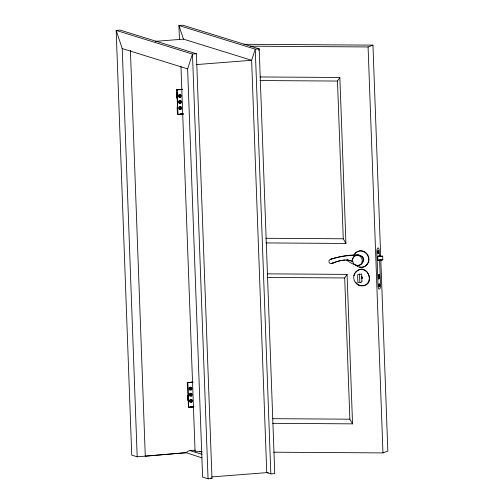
<?xml version="1.0" encoding="UTF-8"?>
<svg xmlns="http://www.w3.org/2000/svg" width="504" height="504" viewBox="0 0 504 504"><rect width="100%" height="100%" fill="white"/><g stroke="black" fill="none" stroke-linecap="round" stroke-linejoin="round"><path stroke-width="0.76" d="M187.633 68.878L192.478 54.073L196.403 53.764L211.976 478.491L208.051 478.8L202.602 477.112L187.633 68.878L122.22 48.586L116.166 30.398L120.091 30.089L196.403 53.764M258.697 50.356L259.182 48.875L182.87 25.2L178.945 25.509L179.468 39.665M354.224 275.379L354.936 273.401M266.087 242.928L345.939 243.451L343.262 238.783L337.478 81.056L339.854 77.477L260.001 76.955M272.702 423.329L352.554 423.858L349.877 419.183L344.698 277.956L347.073 274.378L267.221 273.855M195.237 450.223L190.084 450.626A5.197 4.883 -72.8 0 0 186.467 452.668L137.189 456.813L131.739 455.125L116.166 30.398L192.478 54.073L208.051 478.8M355.326 272.834C366.748 259.012 377.918 288.061 360.133 285.516M357.172 255.289L358.218 254.898A96.119 89.781 69.4 0 0 345.832 255.717L343.381 256.095A96.119 89.781 69.4 0 0 331.386 259.056L330.517 259.384A2.199 2.054 69.4 0 0 331.071 263.712L334.02 262.59A43.256 40.402 69.4 0 1 346.305 260.064L346.708 260.064A15.857 14.811 69.4 0 1 352.857 261.683L353.033 261.614A15.857 14.811 69.4 0 0 349.505 260.341M332.489 263.302L334.889 262.263A43.256 40.402 69.4 0 1 340.918 260.492M250.16 46.173L368.084 46.948L372.947 45.127L380.678 255.975M331.619 263.63L333.075 263.025L331.934 263.39M346.708 260.064L347.577 259.736M378.825 255.906L377.609 256.36L377.761 260.486L378.976 260.026M355.887 265.243L357.55 265.595A5.197 4.851 69.4 0 0 361.897 258.709A5.197 4.851 69.4 0 0 354.073 256.473A5.197 4.851 69.4 0 0 355.081 264.89L356.234 265.117M273.697 452.195L382.971 452.913L387.834 451.093L380.822 259.906M186.467 452.668L145.284 456.183L130.404 50.312M176.702 89.901L182.366 89.58M180.092 94.916L180.111 95.458L180.092 94.916L179.153 94.922L179.355 95.521L178.655 95.508M179.934 95.407L180.627 95.42L180.659 96.22C179.544 95.71 180.205 97.587 180.142 96.258M179.203 96.27L178.687 96.308L179.38 96.321L179.405 96.869L179.38 96.321M179.959 96.207L180.659 96.22M179.222 96.818L180.161 96.806M179.38 101.002L179.575 101.6L179.38 101.002C180.602 100.189 180.281 102.419 180.136 100.945M179.556 101.058L180.312 100.995M178.907 102.394L179.424 102.35L179.626 102.948L179.607 102.407L178.907 102.394L178.882 101.594L179.575 101.6M180.155 101.493L180.848 101.499L180.879 102.299C179.764 101.789 180.426 103.667 180.363 102.343M180.186 102.293L180.879 102.299M179.449 102.898L180.382 102.892M179.6 107.087L180.539 107.075L180.558 107.623L180.539 107.075M179.777 107.138L179.796 107.686L179.103 107.673L179.311 108.53L179.827 108.486L179.846 109.034L180.608 108.971L180.583 108.423L180.608 108.971M180.375 107.573L181.075 107.585L181.1 108.385L180.583 108.423M180.407 108.373L181.1 108.385M180.426 108.921L179.846 109.034M179.871 114.049L182.902 113.803M183.254 113.91L177.95 114.332L177.061 90.008M191.23 382.372L192.742 382.252M187.583 386.599L187.438 382.675L193.101 382.353M189.888 387.696L190.09 388.294L189.888 387.696L190.827 387.689L191.394 388.994C190.279 388.483 190.94 390.361 190.877 389.031M190.071 387.746L190.827 387.689M190.896 389.579L189.422 389.082L189.391 388.282L189.907 388.244M190.651 387.633L190.669 388.181L191.363 388.193M189.391 388.282L190.09 388.294M189.422 389.082L190.115 389.094M190.695 388.981L191.394 388.994M189.939 389.044L189.958 389.592L190.72 389.529M191.048 393.769L190.115 393.775L191.048 393.769L191.614 395.073C190.499 394.563 191.161 396.44 191.098 395.117M190.871 393.719L190.89 394.267L191.583 394.273M189.617 394.367L190.31 394.374L190.292 393.832M190.922 395.067L191.614 395.073M190.342 395.174L189.643 395.168L191.117 395.665M190.94 395.609L190.361 395.722M190.336 399.861L190.354 400.409L190.336 399.861L191.092 399.798L191.293 400.396L191.81 400.359L191.841 401.159L191.142 401.146L191.344 401.745L191.142 401.146M190.512 399.911L191.274 399.848M191.092 399.798L191.117 400.346L191.81 400.359M190.014 400.497C190.254 402.4 189.221 399.943 190.537 400.459M189.869 401.247L191.344 401.745M190.562 401.26L190.405 401.751L191.161 401.694M190.607 406.822L193.637 406.577M193.99 406.684L188.685 407.106L187.797 382.782M155.238 41.347L183.488 39.142L251.628 60.285L266.748 472.639L270.837 473.911L274.756 473.603L259.182 48.875L255.263 49.178L178.945 25.509L183.488 39.142M196.692 64.562L251.628 60.285L255.263 49.178L270.837 473.911M178.025 89.592L176.513 89.712L182.139 89.403M181.043 89.359L182.555 89.24M180.438 114.213L183.462 113.98M183.047 114.143L177.761 114.559L176.854 89.813M191.022 382.19L192.534 382.07M187.419 387.122L187.249 382.479L192.874 382.177M190.424 407.049L193.442 406.81M193.782 406.917L188.496 407.326L187.589 382.586M211.781 476.923L268.317 472.519M244.024 44.276L372.947 45.127M259.976 80.545L337.478 81.056M265.759 238.272L343.262 238.783M378.277 256.133L382.681 256.164L382.813 259.875A4.29 0.517 -2.1 0 1 377.824 260.253L377.691 256.542A4.29 0.517 -2.1 0 0 382.681 256.164M379.147 259.85L382.813 259.875M267.196 277.446L344.698 277.956M272.374 418.679L349.877 419.183M202.161 451.729L195.086 451.679L180.949 66.169M180.627 95.42L180.476 96.169M180.848 101.499L180.703 102.249M178.882 101.594L179.09 102.444M181.075 107.585L180.923 108.328M179.827 108.486L179.311 108.53M191.841 401.159L191.633 400.302M199.729 451.332L201.984 452.031M190.084 450.626L202.117 454.356M202.028 457.89L186.228 452.699M210.615 478.069L211.976 478.491M358.212 284.684L359.491 285.239L358.142 284.628M357.657 284.243L355.673 282.215M379.455 256.265L379.285 251.553A3.667 1.235 -89.6 0 0 377.918 247.886A3.667 1.235 -89.6 0 0 376.853 252.466L378.063 285.453A3.667 1.235 -89.6 0 0 379.43 289.12A3.667 1.235 -89.6 0 0 380.495 284.539L379.6 260.196M368.084 46.948L382.971 452.913M339.854 77.477L345.939 243.451M347.073 274.378L352.554 423.858M191.186 388.137L191.211 388.943M191.407 394.223L191.438 395.023M178.838 95.565L178.863 96.365M189.573 388.338L189.599 389.138M189.794 394.418L189.825 395.218M176.791 92.257L176.992 97.751M177.307 106.382L177.509 111.875M187.898 395.231L188.099 400.724M176.658 93.574L176.828 98.211M177.169 107.491L177.339 112.134M187.734 395.627L187.904 400.264M122.22 48.586L137.189 456.813M354.255 254.841A8.316 7.768 69.4 0 1 364.222 251.559A8.316 7.768 69.4 0 1 368.644 261.878A8.316 7.768 69.4 0 1 359.453 266.962M357.531 266.125A8.316 7.768 69.4 0 1 356.385 265.293M356.958 255.068A5.197 4.851 69.4 0 1 363.233 259.409A5.197 4.851 69.4 0 1 358.596 265.205M354.917 264.739A22.145 20.683 69.4 0 1 346.884 259.995A15.857 14.811 69.4 0 1 348.982 260.234M352.762 259.012A5.197 4.851 69.4 0 1 357.349 255.226A96.119 89.781 69.4 0 0 344.963 256.045L342.512 256.423A96.119 89.781 69.4 0 0 330.517 259.384M330.341 259.642A2.199 2.054 69.4 0 1 331.386 259.056M342.985 260.127A43.256 40.402 69.4 0 1 345.07 259.875M353.909 254.974A8.316 7.768 69.4 0 1 365.079 252.416A8.316 7.768 69.4 0 1 367.025 264.48A8.316 7.768 69.4 0 1 355.515 264.934M360.725 256.045A3.119 2.911 69.4 0 1 362.401 261.828M361.733 276.702A1.039 0.97 69.4 0 1 361.557 278.725M361.651 277.446A1.039 0.97 69.4 0 1 361.689 278.479M359.213 282.511A5.405 0.649 -2.1 0 1 358.256 282.725A1.039 0.347 -89.6 0 1 357.871 281.824L357.645 275.638A1.039 0.347 -89.6 0 1 357.953 274.478A5.405 0.649 -2.1 0 0 359.346 273.956A1.039 0.347 -89.6 0 1 359.692 274.472M377.723 251.868L378.107 253.039L378.12 250.979L377.723 251.868M378.945 285.113L379.323 286.285L379.342 284.224L378.945 285.113M379.506 274.459L378.29 274.919L378.441 279.04L379.657 278.586L379.506 274.459M379.449 274.693L378.372 275.096L378.504 278.807L379.581 278.403L379.449 274.693M361.916 281.056L361.689 274.869A1.039 0.347 -89.6 0 0 361.305 273.968A5.405 0.649 -2.1 0 0 359.913 274.491A1.039 0.347 -89.6 0 0 359.604 275.65L359.831 281.837A1.039 0.347 -89.6 0 0 360.215 282.738A5.405 0.649 -2.1 0 1 361.607 282.215A1.039 0.347 -89.6 0 0 361.916 281.056M180.747 103.251A1.556 1.455 -73.6 0 0 180.653 100.573A1.556 1.455 -73.6 0 0 178.504 102.092A1.556 1.455 -73.6 0 0 180.747 103.251M180.974 109.337A1.556 1.455 -73.6 0 0 180.873 106.659A1.556 1.455 -73.6 0 0 178.731 108.171A1.556 1.455 -73.6 0 0 180.974 109.337M180.526 97.171A1.556 1.455 -73.6 0 0 180.426 94.494A1.556 1.455 -73.6 0 0 178.284 96.006A1.556 1.455 -73.6 0 0 180.526 97.171M353.877 275.512A8.316 7.768 69.4 0 0 363.838 285.673A8.316 7.768 69.4 0 0 366.836 271.902A8.316 7.768 69.4 0 0 353.877 275.512M191.488 396.024A1.556 1.455 -73.6 0 0 191.388 393.347A1.556 1.455 -73.6 0 0 189.239 394.865A1.556 1.455 -73.6 0 0 191.488 396.024M191.709 402.11A1.556 1.455 -73.6 0 0 191.608 399.433A1.556 1.455 -73.6 0 0 189.466 400.945A1.556 1.455 -73.6 0 0 191.709 402.11M191.262 389.945A1.556 1.455 -73.6 0 0 191.167 387.267A1.556 1.455 -73.6 0 0 189.019 388.779A1.556 1.455 -73.6 0 0 191.262 389.945M378.479 252.964A1.556 0.523 -89.6 0 0 378.151 250.463A1.556 0.523 -89.6 0 0 377.578 252.599A1.556 0.523 -89.6 0 0 378.479 252.964M379.695 286.209A1.556 0.523 -89.6 0 0 379.367 283.708A1.556 0.523 -89.6 0 0 378.8 285.844A1.556 0.523 -89.6 0 0 379.695 286.209"/></g></svg>
